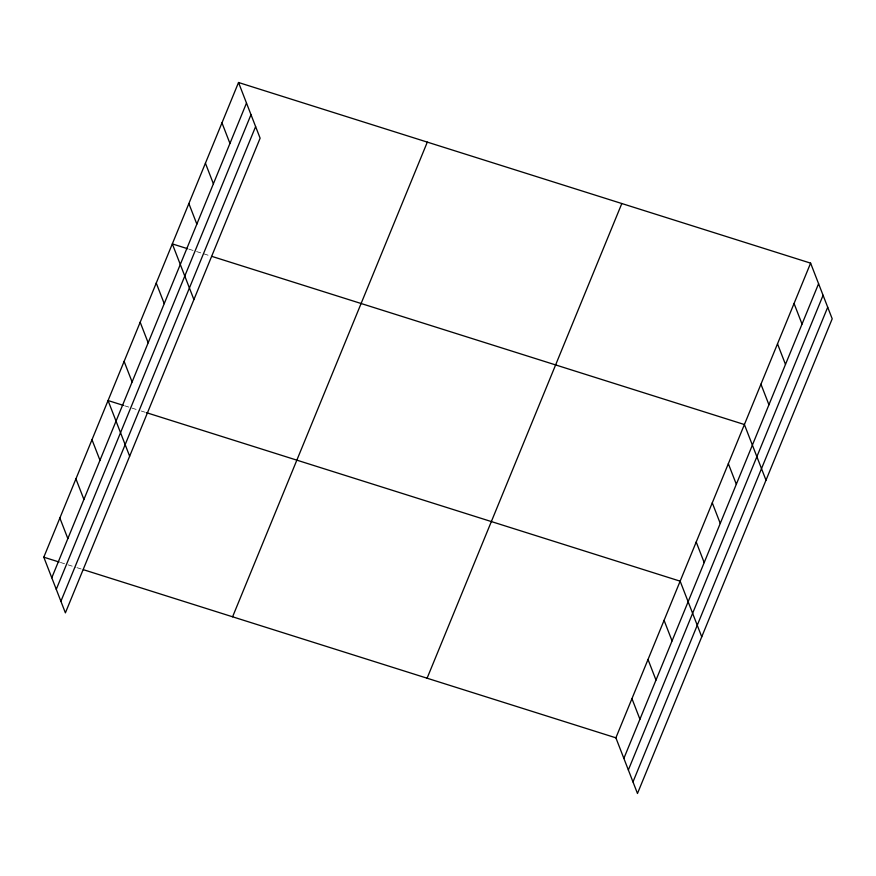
<?xml version="1.0" encoding="UTF-8"?>
<svg xmlns="http://www.w3.org/2000/svg" width="876" height="876" viewBox="0 0 876 876"><rect width="100%" height="100%" fill="white"/><g stroke="black" fill="none" stroke-linecap="round" stroke-linejoin="round"><path stroke-width="0.66" stroke-dasharray="4.38 3.29" d="M188.898 249.134L195.271 251.149M196.553 251.554L210.579 255.989M124.644 405.785L139.952 410.614M141.222 411.019L145.055 412.224M60.378 562.425L66.762 564.44M68.032 564.845L75.686 567.254M76.968 567.659L82.07 569.269"/><path stroke-width="1.31" d="M238.524 82.508L260.117 138.178L65.393 612.861L43.8 557.191L238.524 82.508L810.607 263.139L832.2 318.809L637.476 793.492L615.883 737.822L810.607 263.139M51.783 577.766L246.495 103.083M56.272 589.34L250.996 114.668M60.904 601.275L255.617 126.604M232.589 616.792L427.313 142.12M427.094 678.21L621.818 203.539M623.865 758.397L818.589 283.715M628.355 769.971L823.079 295.3M632.987 781.907L827.71 307.235M187.617 248.729L172.32 243.9L193.903 299.57M211.861 256.383L744.403 424.531L765.996 480.201M123.363 405.38L108.055 400.54L129.648 456.21M146.325 412.629L680.148 581.171L701.742 636.841M43.8 557.191L59.108 562.02M83.34 569.674L615.883 737.822M794.061 303.49L802.033 324.065M777.505 343.841L785.487 364.416M760.948 384.181L768.931 404.756M728.339 463.689L736.322 484.264M712.276 502.857L720.258 523.432M696.212 542.014L704.195 562.589M664.085 620.339L672.056 640.914M648.021 659.497L655.993 680.072M631.957 698.654L639.929 719.229M221.967 122.859L229.95 143.434M205.422 163.21L213.394 183.785M188.866 203.55L196.848 224.125M156.246 283.058L164.228 303.633M140.182 322.226L148.164 342.801M124.118 361.383L132.101 381.958M91.991 439.708L99.974 460.283M75.927 478.865L83.91 499.44M59.864 518.023L67.846 538.598"/></g></svg>
